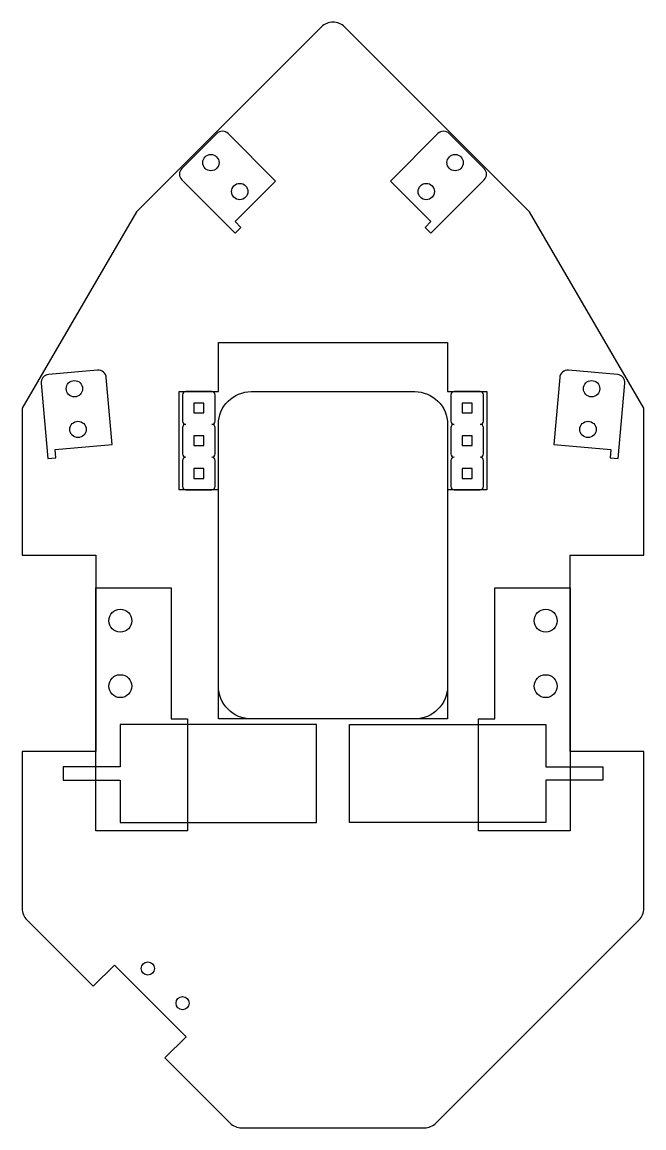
# Model space of a CAD drawing. Header units: millimetres. Extents: x -19 to 19, y -29 to 38.6.
import ezdxf

# ---------------------------------------------------------------- set-up
doc = ezdxf.new("R2010")
doc.units = ezdxf.units.MM
doc.layers.get('0').update_dxf_attribs({"linetype": 'CONTINUOUS'})

msp = doc.modelspace()

# ---------------------------------------------------------------- linework, layer by layer
for points in [[(18.707, -16.293, 0.198912), (19, -15.586), (19, -6), (14.5, -6), (14.5, 6), (19, 6), (19, 15), (12, 27), (0.707, 38.293, 0.414214), (-0.707, 38.293), (-12, 27), (-19, 15), (-19, 6), (-14.5, 6), (-14.5, -6), (-19, -6), (-19, -15.586, 0.198912), (-18.707, -16.293), (-14.66, -20.34), (-13.364, -19.045), (-8.98, -23.429), (-10.275, -24.725), (-6.293, -28.707, 0.198912), (-5.586, -29), (5.586, -29, 0.198912), (6.293, -28.707)], [(-9.239, 29.638, 0.414214), (-9.239, 28.945), (-5.98, 25.685), (-5.626, 26.039), (-5.98, 26.392), (-3.505, 28.867), (-6.411, 31.774, 0.414214), (-7.104, 31.774)], [(9.239, 28.945, 0.414214), (9.239, 29.638), (7.104, 31.774, 0.414214), (6.411, 31.774), (3.505, 28.867), (5.98, 26.392), (5.626, 26.039), (5.98, 25.685)], [(-17.395, 17.044, 0.414214), (-17.84, 16.513), (-17.438, 11.92), (-16.94, 11.964), (-16.984, 12.462), (-13.497, 12.767), (-13.855, 16.861, 0.414214), (-14.386, 17.307)], [(17.84, 16.513, 0.414214), (17.395, 17.044), (14.386, 17.307, 0.414214), (13.855, 16.861), (13.497, 12.767), (16.984, 12.462), (16.94, 11.964), (17.438, 11.92)], [(-9.2, 10.2, 0.414214), (-9, 10), (-7.4, 10, 0.414214), (-7.2, 10.2), (-7.2, 11.8, 0.414214), (-7.4, 12, 0.414214), (-7.2, 12.2), (-7.2, 13.8, 0.414214), (-7.4, 14, 0.414214), (-7.2, 14.2), (-7.2, 15.8, 0.414214), (-7.4, 16), (-9, 16, 0.414214), (-9.2, 15.8), (-9.2, 14.2, 0.414214), (-9, 14, 0.414214), (-9.2, 13.8), (-9.2, 12.2, 0.414214), (-9, 12, 0.414214), (-9.2, 11.8)], [(-7, -2), (-7, 14, -0.414214), (-5, 16), (5, 16, -0.414214), (7, 14), (7, -2, -0.414214), (5, -4), (-5, -4, -0.414214)], [(9, 10, 0.414214), (9.2, 10.2), (9.2, 11.8, 0.414214), (9, 12, 0.414214), (9.2, 12.2), (9.2, 13.8, 0.414214), (9, 14, 0.414214), (9.2, 14.2), (9.2, 15.8, 0.414214), (9, 16), (7.4, 16, 0.414214), (7.2, 15.8), (7.2, 14.2, 0.414214), (7.4, 14, 0.414214), (7.2, 13.8), (7.2, 12.2, 0.414214), (7.4, 12, 0.414214), (7.2, 11.8), (7.2, 10.2, 0.414214), (7.4, 10)]]:
    msp.add_lwpolyline(points, format="xyb", close=True)
for points in [[(7, -4), (-7, -4), (-7, 10), (-9.4, 10), (-9.4, 16), (-7, 16), (-7, 19), (7, 19), (7, 16), (9.4, 16), (9.4, 10), (7, 10)], [(-8.5, 15.3), (-8.5, 14.7), (-7.9, 14.7), (-7.9, 15.3)], [(8.5, 14.7), (8.5, 15.3), (7.9, 15.3), (7.9, 14.7)], [(-8.5, 13.3), (-8.5, 12.7), (-7.9, 12.7), (-7.9, 13.3)], [(8.5, 12.7), (8.5, 13.3), (7.9, 13.3), (7.9, 12.7)], [(-8.5, 11.3), (-8.5, 10.7), (-7.9, 10.7), (-7.9, 11.3)], [(8.5, 10.7), (8.5, 11.3), (7.9, 11.3), (7.9, 10.7)], [(-9.9, 4), (-9.9, -4), (-8.9, -4), (-8.9, -10.842), (-14.5, -10.842), (-14.5, 4)], [(9.9, -4), (9.9, 4), (14.5, 4), (14.5, -10.842), (8.9, -10.842), (8.9, -4)], [(-16.5, -6.942), (-16.5, -7.742), (-13, -7.742), (-13, -10.342), (-1, -10.342), (-1, -4.342), (-13, -4.342), (-13, -6.942)], [(16.5, -6.942), (16.5, -7.742), (13, -7.742), (13, -10.342), (1, -10.342), (1, -4.342), (13, -4.342), (13, -6.942)]]:
    msp.add_lwpolyline(points, close=True)
for centre, radius in [((-7.464, 29.999), 0.5), ((-7.464, 29.999), 0.5), ((7.464, 29.999), 0.5), ((7.464, 29.999), 0.5), ((-5.697, 28.231), 0.5), ((-5.697, 28.231), 0.5), ((5.697, 28.231), 0.5), ((5.697, 28.231), 0.5), ((-15.803, 16.179), 0.5), ((-15.803, 16.179), 0.5), ((15.803, 16.179), 0.5), ((15.803, 16.179), 0.5), ((-15.585, 13.689), 0.5), ((-15.585, 13.689), 0.5), ((15.585, 13.689), 0.5), ((15.585, 13.689), 0.5), ((-13, 2), 0.7), ((-13, 2), 0.7), ((13, 2), 0.7), ((13, 2), 0.7), ((-13, -2), 0.7), ((-13, -2), 0.7), ((13, -2), 0.7), ((13, -2), 0.7), ((-11.314, -19.257), 0.4), ((-9.192, -21.379), 0.4)]:
    msp.add_circle(centre, radius)

doc.saveas('drawing.dxf')
